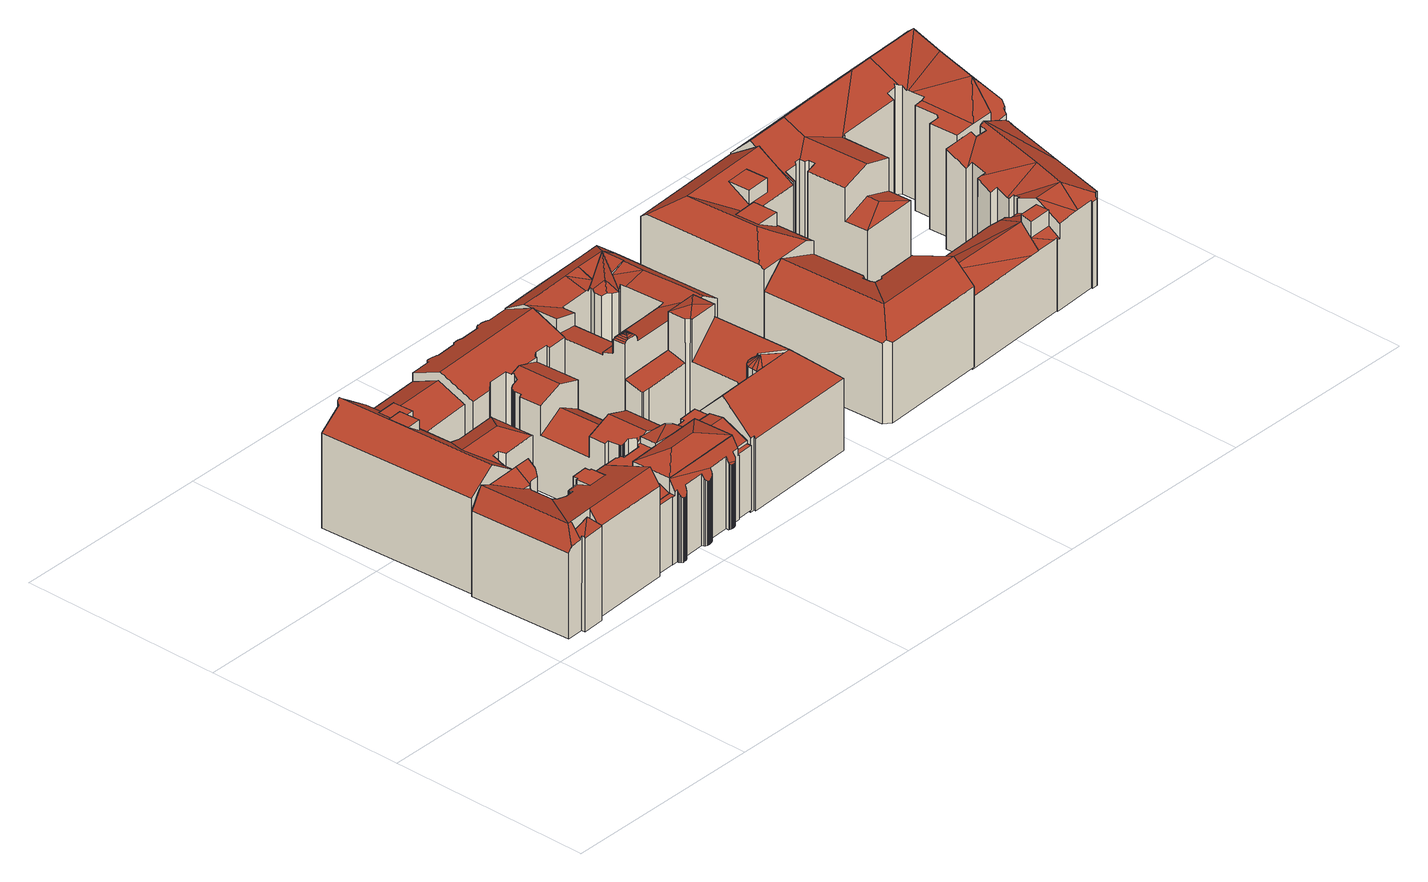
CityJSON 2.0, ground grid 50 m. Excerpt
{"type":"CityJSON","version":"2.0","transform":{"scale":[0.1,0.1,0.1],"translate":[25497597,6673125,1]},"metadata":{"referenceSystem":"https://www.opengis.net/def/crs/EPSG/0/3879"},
"CityObjects":{
"building1":{"type":"Building","attributes":{"dateOfConstruction":"1915-01-01","measuredHeight":25.9,"class":"Asuinkerrostalot","function":"Muut kerrostalot","usage":"Asuinrakennus","roofType":"2100;2100;2100;3200;2100","storeysAboveGround":5},"address":[{"Country":"Finland","Locality":"Helsinki","ThoroughfareNumber":"13a","ThoroughfareName":"Mariankatu","PostCode":"00170"}],"geometry":[{"type":"Solid","lod":"2","boundaries":[[[[0,1,2]],[[3,4,5,6]],[[7,8,9,0,2]],[[10,11,12,13]],[[14,15,16,17]],[[18,19,4,3]],[[20,9,21,22]],[[23,24,25,26]],[[27,28,29,30,31,32]],[[0,9,20]],[[33,34,35]],[[8,36,37,38,39,30,29,40,5,4,19,41,42,43,16,15,44,45,46,47,48,49,50,51,52,53,54,55,56,57,58,21,9]],[[47,46,59]],[[60,61,62,63]],[[64,65,66,67]],[[68,67,66,69,37,36]],[[70,68,36,8,7]],[[34,71,61,35]],[[72,33,35,60,63,73,58,57]],[[74,51,50,75]],[[76,77,78,23,26,10,13,79,80,81,82,83,84,85,86,74,75,87,88,59,89,90,14,17,91,92,93,18,3,6,94,28,27,95,64,67,68,70,96]],[[70,7,2,1,97,96]],[[89,45,44,90]],[[61,71,98,99,12,11,62]],[[6,5,40,94]],[[92,42,41,93]],[[72,57,56,82,81]],[[91,43,42,92]],[[100,20,22]],[[95,101,65,64]],[[78,77,102,103,104]],[[94,40,29,28]],[[75,50,49,87]],[[87,49,48,88]],[[86,52,51,74]],[[105,106,107,21,58]],[[76,108,102,77]],[[109,97,1,0,20,100]],[[39,31,30]],[[26,25,73,63,62,11,10]],[[83,55,54,84]],[[81,80,98,71,34,33,72]],[[24,105,58,73,25]],[[37,69,38]],[[102,108,109,100,103]],[[22,21,107]],[[17,16,43,91]],[[90,44,15,14]],[[39,38,69,66,65,101,32,31]],[[59,46,45,89]],[[13,12,99,79]],[[107,110,104,103,100,22]],[[106,110,107]],[[79,99,98,80]],[[85,53,52,86]],[[88,48,47,59]],[[83,82,56,55]],[[35,61,60]],[[27,32,101,95]],[[76,96,97,109,108]],[[93,41,19,18]],[[78,104,110,106,105,24,23]],[[84,54,53,85]]]],"semantics":{"surfaces":[{"type":"WallSurface"},{"type":"RoofSurface"},{"type":"GroundSurface"}],"values":[[0,0,1,0,0,0,0,0,0,0,1,1,0,1,0,0,0,0,1,0,2,0,0,1,0,0,0,0,1,0,0,0,0,0,0,1,0,1,0,0,0,0,1,0,1,0,0,0,1,0,0,1,0,0,0,0,0,0,0,0,0,0,0]]}}]},
"building2":{"type":"Building","attributes":{"dateOfConstruction":"1928-01-01","measuredHeight":27.9,"class":"Pienkerrostalot","function":"Muut kerrostalot","usage":"Asuinrakennus","roofType":"3500;3200;1000","storeysAboveGround":1},"address":[{"Country":"Finland","Locality":"Helsinki","ThoroughfareNumber":"13b","ThoroughfareName":"Mariankatu","PostCode":"00170"}],"geometry":[{"type":"MultiSurface","lod":"2","boundaries":[[[111,112,113,114,115]],[[116,117,118,119,120]],[[121,122,123,124]],[[125,126,127,128,129,130,131,132,133,134]],[[129,135,136,137,138,130]],[[139,140,141,142,143,144]],[[135,129,128,145]],[[146,147,148,149]],[[150,151,152,153]],[[153,152,147,146]],[[123,154,155,138,137,156,124]],[[157,158,159,160]],[[161,162,163,164,165,166,167,139,144,148,147,152,151,168,169,170,171,172,173,174,120,119,175,154,123,122,176]],[[177,162,161,176,178,159,158]],[[179,180,181,182]],[[172,183,184,185,173]],[[115,114,140,139,167,166]],[[174,186,187,188,189,190,117,116,120]],[[182,181,191,192]],[[185,184,193,174,173]],[[194,177,158,157]],[[160,159,178,195]],[[149,148,144,143]],[[134,169,168,125]],[[170,169,134,133,188,187,186]],[[145,128,127,196]],[[164,163,197,198,192,191]],[[199,131,130,138,155,175,119]],[[196,127,126,200]],[[190,189,188,133,132,131,199,118,117]],[[155,154,175]],[[145,196,200,201,150,153,146,149,143,142,141,202,203,204,205,179,182,192,198,197,206,194,157,160,195,207,121,124,156,137,136,135]],[[165,164,191,181,180,111,115,166]],[[140,114,113,203,202,141]],[[203,113,112,204]],[[170,186,193,184,183,171]],[[178,176,122,121,207,195]],[[194,206,197,163,162,177]],[[150,201,200,126,125,168,151]],[[179,205,204,112,111,180]],[[171,183,172]]],"semantics":{"surfaces":[{"type":"RoofSurface"},{"type":"WallSurface"},{"type":"GroundSurface"}],"values":[0,1,1,0,1,1,1,1,1,1,1,1,0,0,1,0,0,0,1,1,1,1,1,1,1,1,1,0,1,1,1,2,0,1,1,1,1,1,1,1,1]}}]},
"building3":{"type":"Building","attributes":{"dateOfConstruction":"1912-01-01","measuredHeight":25.8,"class":"Asuinkerrostalot","function":"Muut kerrostalot","usage":"Asuinrakennus","roofType":"3500;3200;1000;2100","storeysAboveGround":5},"address":[{"Country":"Finland","Locality":"Helsinki","ThoroughfareNumber":"5","ThoroughfareName":"Kirkkokatu","PostCode":"00170"}],"geometry":[{"type":"Solid","lod":"2","boundaries":[[[[208,209,210,211]],[[212,213,214]],[[215,216,217,218,219,220,221,222]],[[223,224,225,226,227,228,229,230]],[[231,223,230,232,233,234,235]],[[236,237,238,239]],[[240,241,242,243]],[[244,245,246,247]],[[248,249,250,251]],[[252,253,254,255,256,257,258,259,260,261,262,263,264,265,266,267,268,269,270,271,272,273,274,275,276,277,278,279,280,281,282,283,284,285]],[[286,287,288,289]],[[290,291,287,286]],[[292,293,294,295,296,297]],[[298,299,300,301,302,303]],[[304,301,300]],[[305,302,301,304]],[[306,307,308,309,310,311,312,313,314,315]],[[316,317,318,319,320,321,322,323,324,325,326,327,328,329,330,331,332,333,334,335,336,337,338,339,306,315]],[[221,340,341,342,343,344,345,346,347,348,349,350,351,352,353,354,222]],[[219,355,356,220]],[[217,357,358,359,360,361,362,363,364,365,366,367,368,212,214,369,218]],[[212,370,371,232,230,229,213]],[[298,372,233,232,371]],[[340,373,374,375,341]],[[214,213,228,227,369]],[[303,302,305]],[[376,377,378,379,380,309,308]],[[381,285,284,382]],[[382,284,283,383]],[[383,283,282,384]],[[384,282,281,385]],[[385,281,280,386]],[[386,280,279,387]],[[387,279,278,388]],[[388,278,277,389]],[[389,277,276,390]],[[390,276,275,391]],[[391,275,274,392]],[[392,274,273,393]],[[393,273,272,394]],[[394,272,271,395]],[[395,271,270,396]],[[396,270,269,397]],[[397,269,268,398]],[[398,268,267,399]],[[399,267,266,400]],[[400,266,265,401]],[[401,265,264,402]],[[402,264,263,403]],[[403,263,262,404]],[[404,262,261,405]],[[405,261,260,406]],[[406,260,259,407]],[[407,259,258,408]],[[408,258,257,409]],[[409,257,256,410]],[[410,256,255,411]],[[411,255,254,412]],[[413,414,415,416]],[[416,415,417,418]],[[418,417,419,420]],[[420,419,421,422]],[[374,423,375]],[[424,425,426,427]],[[428,429,430,431]],[[290,297,296,291]],[[432,294,293,433]],[[433,293,292,434]],[[288,300,299,435]],[[314,305,304,315]],[[436,312,311,437]],[[437,311,310,438]],[[438,310,309,439]],[[440,308,307,441]],[[441,307,306,442]],[[442,306,339,443]],[[443,339,338,444]],[[444,338,337,445]],[[445,337,336,446]],[[446,336,335,447]],[[447,335,334,448]],[[448,334,333,449]],[[449,333,332,450]],[[450,332,331,451]],[[451,331,330,452]],[[452,330,329,453]],[[453,329,328,454]],[[454,328,327,455]],[[455,327,326,456]],[[456,326,325,457]],[[458,459,460,461]],[[457,325,324,462]],[[462,324,323,463]],[[463,323,322,464]],[[464,322,321,465]],[[465,321,320,466]],[[466,320,319,467]],[[467,319,318,468]],[[468,318,317,469]],[[295,316,315,296]],[[215,222,354,470]],[[470,354,353,471]],[[471,353,352,472]],[[472,352,351,473]],[[473,351,350,474]],[[474,350,349,475]],[[475,349,348,476]],[[476,348,347,477]],[[477,347,346,478]],[[478,346,345,479]],[[479,345,344,480]],[[480,344,343,481]],[[482,368,367,483]],[[484,366,365,485]],[[485,365,364,486]],[[486,364,363,487]],[[487,363,362,488]],[[488,362,361,489]],[[489,361,360,490]],[[490,360,359,491]],[[491,359,358,492]],[[492,358,357,493]],[[493,357,217,216]],[[368,370,212]],[[213,229,228]],[[435,299,371,370,368,482]],[[234,233,372,494]],[[298,371,299]],[[495,496,497,498]],[[498,497,211,210]],[[459,458,499,500]],[[500,499,225,224]],[[231,235,501,502]],[[502,501,251,250]],[[439,309,380,503]],[[503,380,379,504]],[[504,379,378,505]],[[505,378,377,506]],[[506,377,376,507]],[[507,376,308,440]],[[237,236,508,509]],[[510,511,512,513]],[[514,515,516,517]],[[517,516,518,519]],[[519,518,520,521]],[[209,208,522,523]],[[523,522,524,525]],[[525,524,526,527]],[[527,526,528,529]],[[529,528,530,531]],[[531,530,532,533]],[[533,532,534,535]],[[535,534,461,460]],[[249,248,245,244,536,241,240,239,238]],[[434,292,297,290,286,289,515,514]],[[237,509,436,437,438,439,503,504,505,506,507,440,441,442,443,444,445,446,447,448,449,450,451,452,453,454,455,456,457,462,463,464,465,466,467,468,469,432,433,434,514,517,519,521,428,431,484,485,486,487,488,489,490,491,492,493,216,215,470,471,472,473,474,475,476,477,478,479,480,481,424,427,510,513,381,382,383,384,385,386,387,388,389,390,391,392,393,394,395,396,397,398,399,400,401,402,403,404,405,406,407,408,409,410,411,412,413,416,418,420,422,495,498,210,209,523,525,527,529,531,533,535,460,459,500,224,223,231,502,250,249,238]],[[252,285,381,513,512]],[[495,422,421,423,374,373,537,496]],[[303,305,314,313,538,243,242,539,247]],[[218,369,227,226,355,219]],[[220,356,537,373,340,221]],[[540,342,341,375]],[[436,509,508,538,313,312]],[[304,300,288,287,291,296,315]],[[298,303,247,246,494,372]],[[432,469,317,316,295,294]],[[484,431,430,483,367,366]],[[429,428,521,520]],[[511,510,427,426]],[[424,481,343,342,540,425]],[[413,412,254,253,414]],[[240,243,538,508,236,239]],[[539,242,241,536]],[[539,536,244,247]],[[248,251,501,235,234,494,246,245]],[[208,211,497,496,537,356,355,226,225,499,458,461,534,532,530,528,526,524,522]],[[429,520,518,516,515,289,288,435,482,483,430]],[[511,426,425,540,375,423,421,419,417,415,414,253,252,512]]]],"semantics":{"surfaces":[{"type":"WallSurface"},{"type":"RoofSurface"},{"type":"GroundSurface"}],"values":[[0,0,0,0,0,0,0,0,0,1,1,1,1,1,1,1,1,1,1,1,1,1,1,1,1,1,1,0,0,0,0,0,0,0,0,0,0,0,0,0,0,0,0,0,0,0,0,0,0,0,0,0,0,0,0,0,0,0,0,0,0,0,0,0,0,0,0,0,0,0,0,0,0,0,0,0,0,0,0,0,0,0,0,0,0,0,0,0,0,0,0,0,0,0,0,0,0,0,0,0,0,0,0,0,0,0,0,0,0,0,0,0,0,0,0,0,0,0,0,0,0,0,0,0,0,0,0,0,0,0,0,0,0,0,0,0,0,0,0,0,0,0,0,0,0,0,0,0,0,0,0,0,0,0,0,2,0,0,0,0,0,0,0,0,0,0,0,0,0,0,0,1,1,1,1,1,1,1]]}}]},
"building4":{"type":"Building","attributes":{"dateOfConstruction":"1920-01-01","measuredHeight":29.2,"class":"Toimistorakennukset","function":"Toimistorakennukset","usage":"Asuinrakennus","roofType":"3500;2100;2110;3500;3700","storeysAboveGround":6},"address":[{"Country":"Finland","Locality":"Helsinki","ThoroughfareNumber":"3","ThoroughfareName":"Kirkkokatu","PostCode":"00170"}],"geometry":[{"type":"MultiSurface","lod":"2","boundaries":[[[541,542,543]],[[544,545,546,547,548,549,550]],[[551,552,553,554,555]],[[553,556,554]],[[557,558,553,552]],[[559,560,561]],[[559,562,560]],[[563,564,565]],[[558,566,556,553]],[[563,541,564]],[[567,547,546,568]],[[568,546,545,569]],[[569,545,544,570]],[[570,544,550,571]],[[572,573,574,575]],[[575,574,576,577]],[[577,576,578,579]],[[580,581,582,583]],[[583,582,584,585]],[[548,551,555,549]],[[586,558,557,587]],[[588,589,590]],[[565,590,589,591,563]],[[563,591,542,541]],[[592,593,561,594]],[[595,596,593,592]],[[597,596,595]],[[594,561,560,598]],[[598,560,562,599]],[[599,562,600,601]],[[602,566,558,586,603]],[[601,600,604]],[[605,606,587,557,552,607]],[[571,550,549,555,554,556,566,602,608,609]],[[580,583,585,572,575,577,579,605,607,567,568,569,570,571,609,610]],[[608,602,586,611,591,612]],[[613,606,605,579,578]],[[608,612,610,609]],[[581,580,610,612]],[[572,585,584,614,573]],[[567,607,552,551,548,547]],[[564,541,604,600]],[[564,600,562,559]],[[596,597,565,564]],[[593,596,564]],[[593,564,559,561]],[[587,606,613,598,599,601,604,542,591,611,586]],[[581,612,591,615,614,584,582]],[[613,578,576,574,573,614,615,591,589,597,595,592,594,598]]],"semantics":{"surfaces":[{"type":"WallSurface"},{"type":"RoofSurface"},{"type":"GroundSurface"}],"values":[0,1,1,1,1,1,1,1,1,1,0,0,0,0,0,0,0,0,0,0,0,0,0,0,0,0,0,0,0,0,0,0,0,0,2,1,0,0,0,0,0,1,1,1,1,1,1,1,1]}}]},
"building5":{"type":"Building","attributes":{"dateOfConstruction":"1915-01-01","measuredHeight":27.4,"class":"Toimistorakennukset","function":"Toimistorakennukset","usage":"Asuinrakennus","roofType":"2100;2110;2100;1000;2100;3700","storeysAboveGround":6},"address":[{"Country":"Finland","Locality":"Helsinki","ThoroughfareNumber":"4","ThoroughfareName":"Rauhankatu","PostCode":"00170"}],"geometry":[{"type":"Solid","lod":"2","boundaries":[[[[616,617,618,619]],[[620,621,622,623]],[[624,625,621,620]],[[626,627,624,620]],[[628,629,625,624]],[[627,630,628,624]],[[631,632,629,628]],[[630,633,634,631,628]],[[635,636,634,633]],[[637,638,632,631]],[[634,639,637,631]],[[636,640,639,634]],[[641,638,637]],[[639,641,637]],[[640,641,639]],[[640,638,641]],[[640,636,632,638]],[[636,635,642,629,632]],[[642,643,625,629]],[[643,644,621,625]],[[644,645,622,621]],[[646,647,648,649]],[[650,651,652,646,649]],[[653,654,655,656,657]],[[658,656,655,659,660,661,652,662]],[[663,664,655,654]],[[647,665,660,666,648]],[[664,667,668,669,670,659,655]],[[671,672,673,674,669,675]],[[676,666,677]],[[673,678,674]],[[679,680,666]],[[681,682,683,684]],[[616,623,622,685,617]],[[617,685,686,618]],[[685,622,645,687]],[[652,651,662]],[[688,653,657,689]],[[659,690,666,660]],[[646,665,647]],[[674,670,669]],[[668,675,669]],[[670,677,666,690,659]],[[690,666,676,678]],[[678,676,677,670,674]],[[679,666,690]],[[685,687,691,692,693,694,695,696,697,698,699,700,686]],[[678,673,701,702,703,704,705,706,679,690]],[[707,708,682,681,709,710,700,699,711,712,713,714,715,716,717,718]],[[717,719,720,721,722,658,662,651,650,723,718]],[[724,725,726,727,728,729,730,731,732,733,734,735,736,737,738,703,702,694,693,692,691,687,645,644,643,642,635,633,630,627,626]],[[679,706,705,704,703,738,739,740,741,742,743,680]],[[699,698,697,696,695,744,745,746,747,748,749,711]],[[750,751,752,753,754,680,743,755,756,757,758,759]],[[760,761,762,763,764,765,766,767,724,626,620,623,616,619,768,769,684,683,770,771,772,750,759]],[[737,736,735,734,733,732,731,730,729,728,727,726,725,724,767,766,765,764,763,762,761,760,759,758,757,756,755,743,742,741,740,739,738],[773,774,775,776,777,778,779,780,688,689,781,722,721,720,719,717,716,715,714,713,712,711,749,748,747,746,745]],[[772,782,649,648,666,680,754,753,752,751,750]],[[774,773,745,744,783,672,671,775]],[[668,667,777,776,775,671,675]],[[778,777,667,664,663,779]],[[661,660,665,646,652]],[[780,779,663,654,653,688]],[[657,656,658,722,781,689]],[[619,618,686,700,710,784,768]],[[694,702,701,673,672,783,744,695]],[[769,768,784,710,709,681,684]],[[770,683,682,708,707,771]],[[771,707,718,723,650,649,782,772]]]],"semantics":{"surfaces":[{"type":"RoofSurface"},{"type":"WallSurface"},{"type":"GroundSurface"}],"values":[[0,0,0,0,0,0,0,0,0,0,0,0,0,0,0,0,0,0,0,0,0,0,0,0,0,0,0,0,0,0,0,0,1,1,1,1,1,1,1,1,1,1,1,1,1,1,0,0,1,1,1,1,1,1,1,2,0,1,1,1,1,1,1,1,0,0,0,0]]}}]},
"building6":{"type":"Building","attributes":{"dateOfConstruction":"1926-01-01","measuredHeight":24.7,"class":"Asuinkerrostalot","function":"Muut kerrostalot","usage":"Asuinrakennus","roofType":"2100;2100;2100","storeysAboveGround":6},"address":[{"Country":"Finland","Locality":"Helsinki","ThoroughfareNumber":"1b","ThoroughfareName":"Kirkkokatu","PostCode":"00170"}],"geometry":[{"type":"Solid","lod":"2","boundaries":[[[[785,786,787,788,789]],[[787,786,790,791,792,793,794,795,796,797,798,799,800,801]],[[802,791,790,803]],[[804,805,806,807,808,809,810,811,812,813,814,815,816,817,818,819,820,802,803,821]],[[815,797,796,816]],[[822,823,824,825,826,827,787,801]],[[828,829,806,805]],[[809,824,823,810]],[[821,803,790,786,785]],[[785,789,804,821]],[[828,788,787,827,829]],[[818,794,793,819]],[[812,811,822,801,800]],[[812,800,799,813]],[[813,799,798,814]],[[808,825,824,809]],[[807,826,825,808]],[[807,806,829,827,826]],[[817,795,794,818]],[[819,793,792,820]],[[814,798,797,815]],[[816,796,795,817]],[[805,804,789,788,828]],[[822,811,810,823]],[[820,792,791,802]]]],"semantics":{"surfaces":[{"type":"RoofSurface"},{"type":"WallSurface"},{"type":"GroundSurface"}],"values":[[0,0,1,2,1,0,1,1,1,1,0,1,1,1,1,1,1,1,1,1,1,1,1,1,1]]}}]},
"building7":{"type":"Building","attributes":{"dateOfConstruction":"1927-01-01","measuredHeight":25.7,"class":"Asuinkerrostalot","function":"Muut kerrostalot","usage":"Asuinrakennus","roofType":"3200;3500;1000","storeysAboveGround":6},"address":[{"Country":"Finland","Locality":"Helsinki","ThoroughfareNumber":"7","ThoroughfareName":"Meritullinkatu","PostCode":"00170"}],"geometry":[{"type":"Solid","lod":"2","boundaries":[[[[830,831,832,833,834,835,836,837,838,839,840,841,842,843,844,845,846,847,848,849,850,851,852,853,854,855,856,857,858,859,860,861,862,863,864,865,866,867,868,869,870]],[[837,871,872,838]],[[843,873,874,844]],[[844,874,875,845]],[[876,877,878,879,880,881,882,875,874,873,883,884,885,886,872,871,887,888,889,890,891,892,893,894,895,896,897],[898,899,900,901]],[[830,893,892,831]],[[848,847,846,882,881,880]],[[845,875,882,846]],[[850,849,848,880,879,902]],[[842,883,873,843]],[[903,904,905,906]],[[907,905,904,908]],[[855,909,910,856]],[[840,885,884,841]],[[870,894,893,830]],[[911,912,897,913]],[[831,892,891,832]],[[857,914,915,858]],[[838,872,886,839]],[[912,916,917,918,919,920,915,914,910,909,921,922,923,924,902,879,878,877,876,897],[907,908,903,906]],[[856,910,914,857]],[[900,925,901]],[[841,884,883,842]],[[895,894,870,869,868,867,926,896]],[[899,927,925,900]],[[839,886,885,840]],[[832,891,890,833]],[[833,890,889,834]],[[913,897,896,926,928]],[[866,928,926,867]],[[836,887,871,837]],[[853,922,921,854]],[[906,905,907]],[[834,889,888,835]],[[859,920,919,860]],[[865,864,863,929,911,913,928,866]],[[854,921,909,855]],[[863,862,861,918,917,929]],[[898,927,899]],[[851,924,923,852]],[[852,923,922,853]],[[850,902,924,851]],[[908,904,903]],[[860,919,918,861]],[[858,915,920,859]],[[835,888,887,836]],[[929,917,916,912,911]],[[925,927,898,901]]]],"semantics":{"surfaces":[{"type":"GroundSurface"},{"type":"WallSurface"},{"type":"RoofSurface"}],"values":[[0,1,1,1,2,1,1,1,1,1,2,1,1,1,1,2,1,1,1,2,1,1,1,1,1,1,1,1,2,1,1,1,1,1,1,1,1,1,1,1,1,1,1,1,1,1,2,2]]}}]},
"building8":{"type":"Building","attributes":{"dateOfConstruction":"1957-01-01","measuredHeight":24.7,"class":"Asuinkerrostalot","usage":"Asuinrakennus","roofType":"2100;2100;2100;1000","storeysAboveGround":6},"address":[{"Country":"Finland","Locality":"Helsinki","ThoroughfareNumber":"6","ThoroughfareName":"Pohjoisranta","PostCode":"00170"}],"geometry":[{"type":"Solid","lod":"2","boundaries":[[[[930,931,932]],[[933,934,935]],[[936,937,938,939]],[[937,936,940,941]],[[942,940,936]],[[937,943,944,938]],[[945,946,947]],[[948,949,950,951,952]],[[945,953,954,955,956,957,946]],[[933,935,958,930,932,943,937]],[[959,960,961,962,963,964]],[[965,966,967,968,969]],[[970,971,966,965]],[[949,972,973,970,965]],[[974,975,976]],[[974,977,967,966,961,960,975]],[[978,979,980,981,982,983,984]],[[985,986,987,988,989,966,971]],[[990,991,992,993,994,995,996]],[[937,951,950,933]],[[949,948,972]],[[957,972,948,952,946]],[[997,964,963,998]],[[999,959,964,997]],[[956,973,972,957]],[[1000,984,983,1001]],[[1001,983,982,1002]],[[1002,982,981,1003]],[[1004,978,984,1000]],[[1005,1006,1007,1008]],[[1009,988,987,1010]],[[1005,1003,981,980,1006]],[[1010,987,986,1011]],[[1011,986,985,1012]],[[1013,1014,1015,1016]],[[1017,995,994,1018]],[[1018,994,993,1019]],[[1019,993,992,1020]],[[1020,992,991,1021]],[[1022,942,936,939,1023,1024]],[[1025,953,945,947,941,940,942,1022]],[[1021,991,990,1014,1013]],[[1012,985,971,970,973,956,955,954,1026]],[[1009,1010,1011,1012,1026,1025,1022,1024,1023,1027,1028,1029,1030,1031,1032,999,997,998,1033,1034,1004,1000,1001,1002,1003,1005,1008,1017,1018,1019,1020,1021,1013,1016]],[[961,966,989,1015,1014,990,996,1035]],[[1028,1027,944,943,932,931]],[[1030,1029,958,935,934,969,968]],[[999,1032,976,975,960,959]],[[1017,1008,1007,1035,996,995]],[[1009,1016,1015,989,988]],[[1004,1034,1036,979,978]],[[1036,1034,1033,1037]],[[1032,1031,977,974,976]],[[933,950,949,965,969,934]],[[1031,1030,968,967,977]],[[1033,998,963,962,1037]],[[1029,1028,931,930,958]],[[1025,1026,954,953]],[[937,941,947,946,952,951]],[[1027,1023,939,938,944]],[[1036,1037,962,961,1035,1007,1006,980,979]]]],"semantics":{"surfaces":[{"type":"RoofSurface"},{"type":"WallSurface"},{"type":"GroundSurface"}],"values":[[0,0,0,0,0,0,0,0,0,0,0,0,0,0,0,0,0,0,0,1,1,1,1,1,1,1,1,1,1,1,1,1,1,1,1,1,1,1,1,1,1,1,1,2,0,1,1,1,1,1,1,1,1,1,1,1,1,1,1,1,0]]}}]},
"building9":{"type":"Building","attributes":{"dateOfConstruction":"1926-01-01","measuredHeight":30.3,"class":"Asuinkerrostalot","function":"Muut kerrostalot","usage":"Asuinrakennus","roofType":"2100;3500;2100;2100;2100;1000","storeysAboveGround":8},"address":[{"Country":"Finland","Locality":"Helsinki","ThoroughfareNumber":"8","ThoroughfareName":"Pohjoisranta","PostCode":"00170"}],"geometry":[{"type":"Solid","lod":"2","boundaries":[[[[1038,1039,1040,1041,1042,1043,1044]],[[1042,1045,1046,1047,1048,1049,1043]],[[1039,1050,1051,1052,1053,1040]],[[1054,1055,1056,1057]],[[1058,1059,1060,1061]],[[1059,1058,1062]],[[1063,1064,1065,1066]],[[1044,1043,1049,1067]],[[1068,1069,1070,1071,1072,1073,1074,1075,1076,1077]],[[1078,1077,1076,1079]],[[1080,1081,1082,1059,1062]],[[1042,1053,1083,1084,1045]],[[1085,1086,1087,1075,1074]],[[1088,1089,1064,1063,1090]],[[1091,1092,1093,1094,1095]],[[1057,1056,1091,1095]],[[1096,1071,1070,1097]],[[1068,1098,1099,1069]],[[1100,1090,1063,1066]],[[1067,1049,1048,1101]],[[1102,1055,1054,1103]],[[1097,1070,1069,1099]],[[1073,1104,1105,1066,1074]],[[1074,1066,1065,1085]],[[1106,1078,1079]],[[1082,1107,1108,1109,1060,1059]],[[1047,1110,1101,1048]],[[1111,1112,1113]],[[1041,1053,1042]],[[1107,1098,1068,1077,1078,1106,1114,1108]],[[1115,1116,1046,1045,1084]],[[1117,1118,1119,1120]],[[1121,1122,1123,1124,1125]],[[1110,1047,1046,1116]],[[1126,1111,1113,1053]],[[1061,1060,1109,1127,1128,1129]],[[1079,1076,1114,1106]],[[1121,1118,1117,1130,1131,1093,1092,1132,1133,1122]],[[1110,1116,1115,1134,1135,1096,1097,1099,1098,1107,1082,1081,1103,1054,1057,1095,1094,1136,1137,1120,1119,1125,1124,1089,1088,1138,1139,1038,1044,1067,1101]],[[1133,1087,1086,1123,1122]],[[1112,1140,1066,1113]],[[1119,1118,1121,1125]],[[1094,1093,1131,1136]],[[1127,1132,1092,1091,1056,1055,1102,1128]],[[1052,1126,1053]],[[1088,1090,1100,1140,1112,1111,1126,1052,1051,1138]],[[1138,1051,1050,1139]],[[1137,1130,1117,1120]],[[1131,1130,1137,1136]],[[1103,1081,1080,1129,1128,1102]],[[1135,1134,1104,1073,1072]],[[1053,1041,1040]],[[1083,1053,1113,1141]],[[1115,1084,1083,1141,1105,1104,1134]],[[1141,1113,1066,1105]],[[1140,1100,1066]],[[1080,1062,1058,1061,1129]],[[1087,1133,1132,1076,1075]],[[1139,1050,1039,1038]],[[1086,1085,1065,1064,1089,1124,1123]],[[1132,1127,1109,1108,1114,1076]],[[1135,1072,1071,1096]]]],"semantics":{"surfaces":[{"type":"WallSurface"},{"type":"RoofSurface"},{"type":"GroundSurface"}],"values":[[0,1,1,0,1,1,1,0,1,0,0,1,1,0,0,0,0,0,1,0,0,0,1,1,1,0,0,1,1,0,0,0,0,0,1,0,0,1,2,1,1,0,0,1,1,0,0,0,0,0,0,0,1,0,1,1,1,1,0,0,1,0]]}}]}
},
"vertices":[
[143,25,262],[144,21,262],[144,21,257],[214,167,36],[214,167,248],[215,167,248],[215,167,36],[339,32,256],[338,57,292],[142,46,292],[212,276,36],[212,276,278],[212,257,263],[212,257,36],[210,164,36],[210,164,249],[210,165,249],[210,165,36],[213,167,36],[213,167,248],[142,46,262],[81,43,292],[81,43,262],[44,16,36],[44,16,244],[30,267,244],[30,267,36],[243,169,36],[217,167,36],[217,167,248],[239,169,248],[239,169,261],[243,169,261],[174,235,241],[175,237,241],[174,237,241],[332,175,247],[288,172,247],[290,135,261],[241,133,261],[216,167,248],[212,166,248],[211,166,248],[211,165,248],[209,164,249],[209,163,249],[208,162,249],[208,162,250],[208,161,250],[207,160,250],[207,159,251],[207,158,251],[207,157,252],[208,154,253],[208,152,254],[188,150,254],[172,162,249],[171,176,244],[72,43,292],[208,162,36],[154,236,250],[174,237,250],[172,274,278],[90,270,278],[282,184,36],[282,184,261],[283,172,261],[283,172,36],[332,175,36],[288,172,261],[339,32,36],[175,237,250],[168,229,244],[59,269,292],[207,158,36],[207,159,36],[140,12,36],[86,9,36],[85,18,36],[202,242,36],[180,242,36],[168,229,36],[172,162,36],[188,150,36],[208,152,36],[208,154,36],[207,157,36],[207,160,36],[208,161,36],[209,163,36],[209,164,36],[211,165,36],[211,166,36],[212,166,36],[216,167,36],[242,181,36],[141,21,36],[141,21,266],[180,242,253],[202,242,253],[112,27,295],[242,181,261],[86,9,263],[86,10,266],[85,18,266],[52,16,257],[82,18,257],[82,22,262],[140,12,264],[140,13,267],[82,18,262],
[280,327,278],[283,327,277],[278,434,276],[276,434,278],[231,377,303],[146,599,295],[165,600,295],[165,600,276],[146,599,275],[117,598,295],[85,669,42],[85,669,314],[93,661,310],[93,661,42],[158,548,253],[174,548,253],[175,537,248],[185,529,244],[312,537,245],[308,606,276],[165,599,276],[167,557,257],[167,550,254],[158,550,254],[312,537,42],[308,606,42],[304,672,42],[304,672,246],[159,440,272],[174,428,278],[174,428,42],[159,440,42],[156,442,42],[156,442,274],[185,529,42],[146,524,42],[146,524,278],[152,518,274],[152,518,42],[137,547,42],[137,547,283],[138,524,283],[138,524,42],[152,664,268],[152,664,246],[152,664,42],[9,656,42],[9,656,274],[64,659,313],[64,659,42],[94,331,321],[97,271,321],[171,274,270],[169,302,270],[130,354,295],[118,371,303],[128,389,295],[158,548,268],[158,550,268],[126,548,290],[129,498,290],[94,496,315],[91,546,315],[120,548,295],[155,615,268],[76,668,321],[30,267,275],[71,668,317],[197,322,42],[197,322,278],[185,333,284],[185,333,42],[129,498,315],[126,548,315],[120,548,315],[126,548,295],[158,550,295],[167,550,295],[167,557,295],[165,599,295],[167,331,284],[167,331,42],[126,548,296],[30,267,42],[71,668,42],[175,537,42],[171,274,42],[169,302,42],[165,600,275],[174,548,42],[158,548,42],[276,434,42],[278,434,42],[283,327,42],[280,327,42],[97,271,42],[76,668,42],
[539,348,174],[539,348,41],[536,349,41],[536,349,176],[469,191,246],[498,192,243],[479,191,250],[403,469,41],[414,246,41],[414,246,227],[412,288,227],[412,288,177],[406,414,177],[406,414,249],[403,469,249],[537,191,41],[532,324,41],[532,324,179],[533,294,179],[533,294,229],[537,194,229],[537,194,239],[537,191,239],[550,181,41],[538,191,239],[548,182,238],[548,182,227],[550,181,227],[597,48,198],[597,48,41],[639,50,41],[639,50,198],[639,61,198],[639,61,205],[591,59,205],[591,59,198],[633,157,232],[633,157,227],[586,156,227],[586,156,232],[631,196,227],[631,196,41],[584,193,41],[584,193,227],[308,600,299],[609,616,299],[605,688,266],[553,685,266],[551,688,265],[548,691,264],[544,693,263],[540,695,262],[536,695,261],[532,695,261],[529,695,262],[525,693,262],[522,691,263],[519,689,264],[517,685,265],[516,683,266],[467,681,267],[459,687,264],[446,686,263],[438,679,267],[389,676,267],[386,680,265],[383,682,264],[380,684,263],[376,686,262],[373,686,262],[370,686,262],[367,686,262],[363,685,262],[361,683,263],[358,680,264],[356,677,266],[356,675,267],[304,672,267],[335,110,236],[385,113,236],[384,145,232],[334,142,232],[338,46,205],[389,49,205],[339,34,206],[382,36,206],[382,34,206],[389,34,206],[389,49,206],[338,46,206],[506,152,243],[459,149,243],[384,145,243],[451,100,263],[523,104,263],[586,156,243],[389,49,243],[591,59,243],[502,40,216],[554,43,216],[554,36,204],[573,35,200],[576,38,204],[577,38,205],[576,44,216],[592,45,216],[591,59,242],[389,49,242],[389,34,216],[396,35,216],[397,32,210],[399,29,205],[401,27,201],[404,25,198],[407,25,197],[410,25,196],[413,26,198],[416,27,200],[418,29,204],[420,32,209],[421,35,215],[421,36,216],[475,39,216],[476,33,206],[479,31,202],[483,30,198],[486,29,197],[489,29,196],[493,30,197],[497,31,200],[500,33,204],[502,36,207],[468,417,271],[463,524,271],[440,523,263],[443,519,264],[433,503,260],[419,502,255],[416,501,254],[413,499,253],[411,497,252],[410,494,252],[409,491,251],[409,490,251],[409,488,251],[409,486,251],[409,470,251],[474,291,214],[468,417,214],[423,246,230],[425,218,231],[425,216,231],[426,214,231],[428,212,232],[430,212,233],[433,212,233],[434,212,234],[446,212,238],[456,197,242],[450,190,239],[457,190,242],[474,291,250],[457,190,248],[459,149,248],[554,154,238],[526,420,251],[520,527,251],[491,526,261],[557,34,200],[560,33,197],[564,33,196],[566,33,196],[570,34,197],[304,672,41],[356,675,41],[356,677,41],[358,680,41],[361,683,41],[363,685,41],[367,686,41],[370,686,41],[373,686,41],[376,686,41],[380,684,41],[383,682,41],[386,680,41],[389,676,41],[438,679,41],[446,686,41],[459,687,41],[467,681,41],[516,683,41],[517,685,41],[519,689,41],[522,691,41],[525,693,41],[529,695,41],[532,695,41],[536,695,41],[540,695,41],[544,693,41],[548,691,41],[551,688,41],[553,685,41],[605,688,41],[613,533,41],[613,533,262],[563,530,262],[563,530,41],[563,538,265],[563,538,41],[528,537,265],[528,537,41],[520,531,263],[520,531,41],[520,527,261],[433,534,41],[433,534,266],[383,531,266],[383,531,41],[397,180,41],[397,180,232],[445,183,232],[445,183,41],[382,34,41],[382,36,41],[339,34,41],[459,149,232],[576,44,41],[577,38,41],[576,38,41],[573,35,41],[554,36,41],[554,43,41],[502,40,41],[502,36,41],[500,33,41],[497,31,41],[493,30,41],[489,29,41],[486,29,41],[483,30,41],[479,31,41],[476,33,41],[475,39,41],[421,36,41],[421,35,41],[420,32,41],[418,29,41],[416,27,41],[537,325,176],[537,325,41],[540,327,41],[540,327,174],[413,26,41],[410,25,41],[407,25,41],[404,25,41],[401,27,41],[399,29,41],[397,32,41],[396,35,41],[409,470,41],[409,486,41],[409,488,41],[409,490,41],[409,491,41],[410,494,41],[411,497,41],[413,499,41],[416,501,41],[419,502,41],[433,503,41],[443,519,41],[457,190,232],[450,190,232],[456,197,41],[446,212,41],[434,212,41],[433,212,41],[430,212,41],[428,212,41],[426,214,41],[425,216,41],[425,218,41],[423,246,41],[554,154,227],[530,350,41],[530,350,180],[532,350,178],[532,350,41],[535,324,178],[535,324,41],[585,184,227],[585,184,41],[570,34,41],[566,33,41],[564,33,41],[560,33,41],[557,34,41],[597,45,198],[597,45,41],[367,518,41],[367,518,261],[313,515,261],[313,515,41],[331,189,41],[331,189,232],[383,191,232],[383,191,41],[389,188,232],[389,188,41],[396,188,232],[396,188,41],[541,346,173],[541,346,41],[543,343,172],[543,343,41],[544,341,171],[544,341,41],[545,338,171],[545,338,41],[544,335,171],[544,335,41],[543,332,172],[543,332,41],[542,329,173],[542,329,41],[635,123,236],[526,420,180],[592,45,198],[588,121,236],[440,523,261],
[826,199,260],[826,199,264],[822,199,259],[624,333,210],[628,332,210],[645,333,210],[763,340,210],[763,339,210],[760,383,224],[622,377,224],[763,339,318],[769,332,319],[802,357,326],[761,383,318],[760,383,318],[839,387,318],[770,327,318],[843,331,318],[808,175,281],[787,194,260],[781,184,260],[799,201,260],[853,136,281],[809,175,281],[790,152,260],[840,387,318],[763,340,34],[645,333,34],[628,332,34],[624,333,34],[622,377,34],[632,187,34],[632,187,223],[636,187,223],[636,187,34],[636,192,219],[636,192,34],[767,199,218],[767,199,34],[651,48,34],[651,48,209],[651,53,214],[651,53,34],[639,52,214],[639,52,34],[843,331,288],[770,327,215],[782,159,261],[790,152,268],[790,152,261],[853,136,288],[780,173,246],[780,173,260],[781,184,235],[780,160,258],[780,160,260],[782,159,260],[787,194,225],[799,201,237],[813,202,260],[813,202,251],[840,387,288],[843,331,287],[822,199,260],[777,209,34],[777,209,215],[769,332,34],[919,391,209],[919,391,34],[936,63,34],[849,213,288],[936,63,209],[774,206,212],[635,124,288],[774,132,288],
[620,409,273],[658,411,273],[657,437,266],[618,435,266],[620,408,308],[657,410,308],[658,411,304],[620,409,304],[622,406,312],[656,408,312],[622,377,308],[624,377,312],[625,403,316],[653,405,316],[627,377,316],[629,399,318],[649,400,318],[628,377,316],[631,380,318],[653,378,316],[650,381,318],[634,395,320],[644,396,320],[635,385,320],[645,386,320],[640,390,321],[654,378,316],[657,378,312],[659,378,308],[660,379,304],[785,611,282],[784,644,296],[783,648,298],[742,646,298],[745,593,283],[752,593,282],[762,598,282],[754,558,282],[763,553,286],[787,578,296],[757,586,284],[752,576,282],[760,594,283],[860,652,296],[834,638,292],[785,611,285],[752,593,280],[773,547,283],[789,543,281],[785,611,283],[860,652,298],[790,543,280],[791,544,280],[804,564,283],[823,593,287],[807,555,285],[808,541,286],[865,544,297],[823,593,283],[791,544,283],[863,596,298],[823,593,288],[863,596,297],[905,654,268],[902,704,268],[671,558,251],[671,558,282],[612,555,297],[612,555,259],[658,411,289],[657,437,283],[660,379,296],[754,558,35],[752,576,35],[860,652,297],[681,380,296],[759,383,296],[798,385,296],[866,389,296],[795,443,283],[794,443,283],[755,441,283],[678,438,283],[677,437,283],[677,438,283],[871,447,297],[874,389,297],[919,391,268],[916,450,268],[910,546,268],[908,598,268],[669,586,282],[669,585,282],[672,541,251],[677,438,251],[677,437,35],[677,438,35],[672,541,35],[671,558,35],[669,585,35],[669,586,35],[669,588,35],[669,588,283],[670,588,35],[745,593,35],[752,593,35],[760,594,35],[670,588,283],[622,377,35],[624,377,35],[627,377,35],[628,377,35],[653,378,35],[654,378,35],[657,378,35],[659,378,35],[660,379,35],[681,380,35],[759,383,35],[798,385,35],[866,389,35],[874,389,35],[919,391,35],[916,450,35],[910,546,35],[908,598,35],[905,654,35],[902,704,35],[813,444,286],[813,444,35],[795,443,35],[794,443,35],[755,441,35],[678,438,35],[605,688,268],[665,691,268],[738,695,268],[781,697,268],[857,701,268],[857,701,35],[781,697,35],[738,695,35],[665,691,35],[605,688,35],[608,639,35],[608,638,35],[611,582,35],[612,555,35],[613,537,35],[618,435,35],[620,409,35],[620,408,35],[618,435,259],[613,537,259],[611,582,297],[608,638,297],[608,639,298],[813,445,35],[808,541,35],[807,555,35],[791,544,35],[790,543,35],[789,543,35],[773,547,35],[763,553,35],[757,586,35],[667,642,298],[813,445,286],[657,437,254],
[1361,87,212],[1358,139,264],[1133,128,264],[1088,81,220],[1098,74,212],[1352,247,222],[1252,241,223],[1242,231,226],[1241,232,226],[1239,232,226],[1237,233,225],[1236,234,225],[1234,234,225],[1232,234,225],[1230,234,225],[1229,234,225],[1226,236,224],[1252,241,16],[1352,247,16],[1098,74,16],[1080,87,16],[1064,393,16],[1224,402,16],[1231,273,16],[1221,261,16],[1216,260,16],[1217,243,16],[1229,234,16],[1230,234,16],[1232,234,16],[1234,234,16],[1236,234,16],[1237,233,16],[1239,232,16],[1241,232,16],[1242,231,16],[1361,87,16],[1217,243,228],[1216,260,228],[1221,261,225],[1231,273,221],[1224,402,221],[1119,396,264],[1080,87,212],[1064,393,212],
[1253,564,35],[1252,564,35],[1251,564,35],[1250,564,35],[1249,564,35],[1248,565,35],[1247,565,35],[1246,565,35],[1245,566,35],[1244,567,35],[1243,567,35],[1242,568,35],[1242,569,35],[1241,570,35],[1240,571,35],[1240,572,35],[1240,573,35],[1226,573,35],[1216,572,35],[1211,567,35],[1206,561,35],[1207,535,35],[1208,535,35],[1210,534,35],[1211,534,35],[1212,533,35],[1213,532,35],[1214,531,35],[1214,529,35],[1215,528,35],[1216,526,35],[1224,401,35],[1202,400,35],[1064,393,35],[1063,405,35],[1048,698,35],[1047,713,35],[1341,730,35],[1346,658,35],[1347,638,35],[1351,570,35],[1246,565,252],[1245,566,253],[1241,570,256],[1240,571,257],[1240,572,257],[1136,627,297],[1140,624,295],[1200,575,261],[1211,567,255],[1216,572,258],[1226,573,258],[1240,573,258],[1242,569,255],[1242,568,254],[1243,567,254],[1244,567,254],[1247,565,252],[1248,565,252],[1249,564,252],[1250,564,252],[1251,564,252],[1252,564,252],[1253,564,252],[1351,570,252],[1347,638,297],[1346,658,310],[1113,645,310],[1281,634,297],[1284,581,262],[1226,578,262],[1223,631,297],[1206,561,258],[1147,481,295],[1205,484,295],[1202,544,295],[1144,541,295],[1202,544,261],[1205,484,261],[1212,533,255],[1213,532,255],[1063,405,273],[1123,464,310],[1048,698,273],[1214,531,254],[1214,529,254],[1149,442,295],[1202,400,265],[1224,401,252],[1216,526,253],[1215,528,253],[1211,534,256],[1210,534,257],[1208,535,257],[1207,535,258],[1226,578,297],[1341,730,262],[1284,581,297],[1047,713,263],[1064,393,265],
[1617,222,194],[1617,231,190],[1614,232,189],[1638,164,223],[1636,215,198],[1620,214,198],[1357,155,223],[1590,163,223],[1357,228,184],[1353,228,184],[1556,102,185],[1576,103,185],[1361,91,185],[1607,233,188],[1577,240,184],[1629,106,185],[1582,129,203],[1576,103,186],[1639,131,241],[1639,137,241],[1638,164,241],[1590,163,241],[1582,129,241],[1635,106,186],[1635,103,183],[1636,103,183],[1640,103,183],[1639,131,203],[1617,213,198],[1649,280,226],[1640,245,222],[1735,250,257],[1655,330,229],[1647,332,226],[1634,284,220],[1638,164,257],[1714,167,257],[1649,231,227],[1645,215,233],[1636,215,234],[1696,107,222],[1700,107,222],[1639,131,238],[1640,103,221],[1641,238,223],[1639,240,222],[1639,239,223],[1650,236,227],[1658,372,227],[1660,372,227],[1738,416,246],[1737,416,246],[1736,430,253],[1691,427,253],[1656,425,252],[1745,110,222],[1745,106,220],[1759,107,220],[1759,111,222],[1767,118,226],[1811,265,222],[1847,420,222],[1849,419,221],[1853,432,220],[1849,433,222],[1850,436,222],[1782,432,255],[1634,284,9],[1647,332,9],[1649,280,9],[1656,425,9],[1691,427,9],[1736,430,9],[1737,416,9],[1658,372,9],[1760,409,9],[1760,409,253],[1767,431,253],[1767,431,9],[1759,111,9],[1759,107,9],[1745,106,9],[1745,110,9],[1778,123,9],[1778,123,222],[1774,123,223],[1774,123,9],[1850,436,9],[1849,433,9],[1853,432,9],[1849,419,9],[1847,420,9],[1361,91,9],[1353,228,9],[1353,225,9],[1635,106,9],[1635,103,9],[1577,240,9],[1617,231,9],[1617,213,9],[1645,215,9],[1650,236,9],[1639,239,9],[1666,328,9],[1677,373,9],[1779,432,257],[1677,373,232],[1666,328,232],
[1851,436,11],[1851,436,235],[1800,433,230],[1800,433,267],[1744,430,267],[1691,427,267],[1691,427,11],[1740,566,267],[1717,564,267],[1720,507,267],[1714,499,267],[1687,497,267],[1853,446,246],[1857,445,246],[1860,456,259],[1821,503,314],[1415,567,11],[1415,567,274],[1414,583,274],[1414,583,11],[1470,441,210],[1541,419,186],[1538,476,186],[1468,472,210],[1401,411,186],[1920,762,261],[1920,763,260],[1887,761,261],[1873,707,314],[1687,497,11],[1540,599,268],[1702,608,268],[1701,626,277],[1727,628,278],[1732,634,281],[1738,629,278],[1734,701,314],[1675,698,314],[1532,596,267],[1539,597,267],[1539,597,185],[1532,596,185],[1400,411,185],[1400,411,11],[1541,419,11],[1746,597,271],[1748,566,272],[1731,752,263],[1613,745,264],[1527,690,314],[1931,748,11],[1920,763,11],[1931,748,242],[1408,589,272],[1407,601,272],[1407,602,273],[1407,602,11],[1408,589,11],[1727,628,11],[1701,626,11],[1540,599,11],[1702,608,11],[1922,708,245],[1714,499,11],[1391,566,267],[1391,566,11],[1745,624,276],[1745,611,269],[1533,589,185],[1532,588,11],[1532,588,267],[1538,476,267],[1720,507,11],[1879,536,255],[1899,614,249],[1847,612,314],[1533,589,267],[1748,566,11],[1717,564,11],[1356,594,270],[1357,570,258],[1357,570,11],[1356,594,11],[1351,570,258],[1344,680,314],[1341,730,264],[1341,730,11],[1351,570,11],[1871,503,255],[1468,472,288],[1396,468,267],[1396,468,185],[1389,596,270],[1393,601,273],[1458,635,288],[1455,686,314],[1745,624,11],[1732,634,11],[1393,601,11],[1389,596,11],[1857,445,11],[1853,446,11],[1904,637,250],[1746,607,270]
]}
